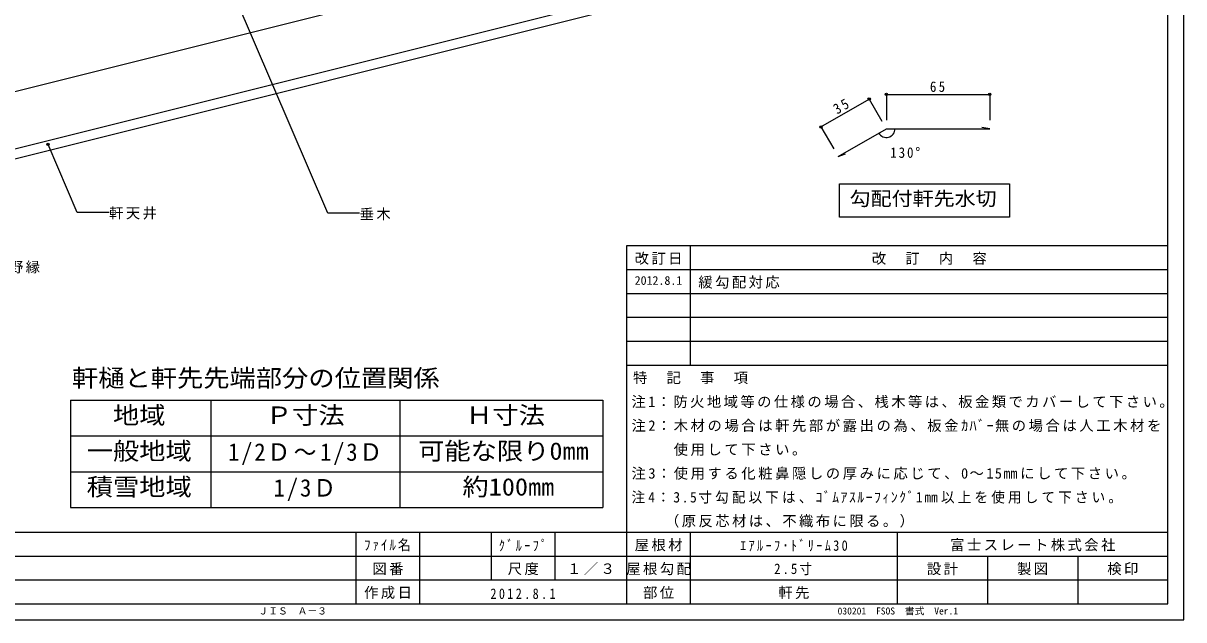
# Model space of a CAD drawing. Units: millimetres, scale not verified. Extents: x -601 to 601, y -426 to 425.
# Drawn here: x -128 to 601, y -426 to -51 of the extents above; entities that cross this region are included whole.
import ezdxf
from ezdxf.enums import TextEntityAlignment as Align

# ---------------------------------------------------------------- set-up
doc = ezdxf.new("R2010")
doc.units = ezdxf.units.MM
doc.header["$LTSCALE"] = 3
doc.header["$PDMODE"] = 32
doc.header["$PDSIZE"] = 1.5
for name, color, linetype in [('0-0_用紙', 7, 'Continuous'), ('0-1_野地板', 7, 'Continuous'), ('0-7_文字', 7, 'Continuous'), ('0-8_寸法', 7, 'Continuous')]:
    doc.layers.add(name, color=color, linetype=linetype)
doc.styles.add('ＭＳ ゴシック', font='')
doc.styles.get('ＭＳ ゴシック').set_extended_font_data('MS Gothic')

msp = doc.modelspace()

# ---------------------------------------------------------------- linework, layer by layer
at = {"layer": '0-0_用紙', "color": 6}
for p, q in [((590.811, -416.041), (590.811, 415.311)), ((-590.811, -416.041), (590.811, -416.041))]:
    msp.add_line(p, q, dxfattribs=at)
at = {"layer": '0-0_用紙'}
for p, q in [((250.811, -191.041), (590.811, -191.041)), ((250.811, -266.041), (590.811, -266.041)), ((-590.811, -371.041), (590.811, -371.041)), ((80.811, -416.041), (80.811, -371.041)), ((165.811, -401.041), (165.811, -371.041)), ((420.811, -371.041), (420.811, -416.041)), ((-590.811, -386.041), (590.811, -386.041)), ((-590.811, -401.041), (590.811, -401.041))]:
    msp.add_line(p, q, dxfattribs=at)
at = {"layer": '0-0_用紙', "color": 4}
for p, q in [((290.811, -266.041), (290.811, -191.041)), ((250.811, -206.041), (590.811, -206.041)), ((250.811, -221.041), (590.811, -221.041)), ((250.811, -236.041), (590.811, -236.041)), ((250.811, -251.041), (590.811, -251.041)), ((120.811, -416.041), (120.811, -371.041)), ((205.811, -401.041), (205.811, -371.041)), ((290.811, -416.041), (290.811, -371.041)), ((477.478, -386.041), (477.478, -416.041)), ((534.144, -386.041), (534.144, -416.041))]:
    msp.add_line(p, q, dxfattribs=at)
at = {"layer": '0-0_用紙'}
for points in [[(-600.811, -426.041), (600.811, -426.041), (600.811, 425.311)], [(250.811, -416.041), (250.811, -371.041), (250.811, -191.041)]]:
    msp.add_lwpolyline(points, dxfattribs=at)
at = {"layer": '0-1_野地板'}
for p, q in [((-215.516, -114.59), (482.224, 59.844)), ((-245.833, -158.246), (478.118, 22.74)), ((-244.378, -164.067), (476.663, 16.192))]:
    msp.add_line(p, q, dxfattribs=at)
at = {"layer": '0-7_文字'}
for p, q in [((63.023, -170.728), (-21.41, 26.391)), ((83.023, -170.728), (63.023, -170.728)), ((-98.657, -288.018), (235.888, -288.018)), ((-98.657, -288.018), (-98.657, -355.518)), ((-10.426, -288.018), (-10.426, -355.518)), ((-10.426, -288.018), (-10.426, -355.518)), ((-10.426, -288.018), (-10.426, -355.518)), ((-10.426, -288.018), (-10.426, -355.518)), ((-10.426, -288.018), (-10.426, -355.518)), ((-10.426, -288.018), (-10.426, -355.518)), ((-10.426, -288.018), (-10.426, -355.518)), ((-10.426, -288.018), (-10.426, -355.518)), ((-10.426, -288.018), (-10.426, -355.518)), ((-10.426, -288.018), (-10.426, -355.518)), ((-10.426, -288.018), (-10.426, -355.518)), ((-10.426, -288.018), (-10.426, -355.518)), ((108.233, -288.018), (108.233, -355.518)), ((108.233, -288.018), (108.233, -355.518)), ((108.233, -288.018), (108.233, -355.518)), ((108.233, -288.018), (108.233, -355.518)), ((108.233, -288.018), (108.233, -355.518)), ((108.233, -288.018), (108.233, -355.518)), ((108.233, -288.018), (108.233, -355.518)), ((108.233, -288.018), (108.233, -355.518)), ((108.233, -288.018), (108.233, -355.518)), ((108.233, -288.018), (108.233, -355.518)), ((108.233, -288.018), (108.233, -355.518)), ((108.233, -288.018), (108.233, -355.518)), ((235.888, -288.018), (235.888, -355.518)), ((235.888, -288.018), (235.888, -355.518)), ((235.888, -288.018), (235.888, -355.518)), ((235.888, -288.018), (235.888, -355.518)), ((235.888, -288.018), (235.888, -355.518)), ((235.888, -288.018), (235.888, -355.518)), ((235.888, -288.018), (235.888, -355.518)), ((235.888, -288.018), (235.888, -355.518)), ((235.888, -288.018), (235.888, -355.518)), ((235.888, -288.018), (235.888, -355.518)), ((235.888, -288.018), (235.888, -355.518)), ((235.888, -288.018), (235.888, -355.518)), ((-98.657, -310.518), (235.888, -310.518)), ((-98.657, -333.018), (235.888, -333.018)), ((-98.657, -355.518), (235.888, -355.518))]:
    msp.add_line(p, q, dxfattribs=at)
msp.add_lwpolyline([(-74.422, -170.163), (-94.422, -170.163), (-112.73, -127.421)], dxfattribs=at)
msp.add_point((-112.73, -127.421), dxfattribs=at)
at = {"layer": '0-8_寸法'}
for p, q in [((372.838, -116.425), (403.149, -98.925)), ((403.149, -98.925), (411.153, -112.787)), ((413.927, -96.048), (413.927, -112.136)), ((413.927, -96.048), (478.927, -96.048)), ((478.927, -96.048), (478.927, -112.136)), ((372.838, -116.425), (380.842, -130.287))]:
    msp.add_line(p, q, dxfattribs=at)
at = {"layer": '0-8_寸法', "color": 2}
msp.add_line((383.616, -135.092), (388.295, -133.33), dxfattribs=at)
msp.add_lwpolyline([(383.616, -135.092), (413.927, -117.592), (478.927, -117.592), (473.974, -116.913)], dxfattribs=at)
at = {"layer": '0-8_寸法'}
msp.add_lwpolyline([(384.5, -152.265), (491.351, -152.265), (491.351, -173.176), (384.5, -173.176)], close=True, dxfattribs=at)
msp.add_arc((413.927, -117.592), 5.482, 209.99995, 0, dxfattribs=at)
for p in [(403.149, -98.925), (413.927, -96.048), (478.927, -96.048), (372.838, -116.425)]:
    msp.add_point(p, dxfattribs=at)

# ---------------------------------------------------------------- texts
at = {"layer": '0-0_用紙', "style": 'ＭＳ ゴシック'}
msp.add_text('2012.8.1', height=5.499, dxfattribs=at).set_placement((255.811, -217.291), align=Align.BOTTOM_LEFT)
at = {"layer": '0-0_用紙', "color": 4, "style": 'ＭＳ ゴシック'}
for s, p in [('ＪＩＳ\u3000Ａ－３', (19.405, -424.041)), ('030201\u3000FSOS\u3000書式\u3000Ver.1', (383.311, -424.041))]:
    msp.add_text(s, height=4.399, dxfattribs=at).set_placement(p, align=Align.BOTTOM_LEFT)
at = {"layer": '0-0_用紙', "char_height": 6.598, "attachment_point": 7, "style": 'ＭＳ ゴシック'}
for s, insert in [('\\T1.17;改訂日', (255.811, -203.041)), ('\\T1.17;改\u3000訂\u3000内\u3000容', (404.811, -203.041)), ('\\T1.17;緩勾配対応', (295.811, -218.041)), ('\\T1.17;特\u3000記\u3000事\u3000項', (254.811, -278.041)), ('\\T1.31;\\W0.9;ﾌｧｲﾙ名', (85.811, -383.041)), ('\\T1.39;\\W0.85;ｸﾞﾙｰﾌﾟ', (170.436, -383.041)), ('\\T1.17;屋根材', (255.811, -383.041)), ('\\T1.17;富士スレート株式会社', (454.061, -383.041)), ('\\T1.17;図番', (91.061, -398.041)), ('\\T1.17;尺度', (176.061, -398.041)), ('\\T1.17;１／３', (213.311, -398.041)), ('\\T1.17;屋根勾配', (250.561, -398.041)), ('\\T1.17;設計', (439.394, -398.041)), ('\\T1.17;製図', (496.061, -398.041)), ('\\T1.17;検印', (552.728, -398.041)), ('\\T1.17;作成日', (85.811, -413.041)), ('\\T1.39;\\W0.85;2012.8.1', (165.186, -413.041)), ('\\T1.17;部位', (261.061, -413.041))]:
    msp.add_mtext(s, dxfattribs=dict(at, insert=insert))
at = {"layer": '0-7_文字', "style": 'ＭＳ ゴシック', "width": 1.1}
for s, p in [('軒樋と軒先先端部分の位置関係', (-97.762, -283.002)), ('地域', (-71.978, -306.341)), ('Ｐ寸法', (24.073, -306.341)), ('Ｈ寸法', (149.894, -306.341)), ('一般地域', (-88.478, -328.841)), ('可能な限り0㎜', (119.729, -328.841)), ('積雪地域', (-88.478, -351.341)), ('約100㎜', (147.603, -351.341))]:
    msp.add_text(s, height=11, dxfattribs=at).set_placement(p, align=Align.BOTTOM_LEFT)
at = {"layer": '0-7_文字', "attachment_point": 7, "style": 'ＭＳ ゴシック'}
for s, insert, char_height in [('\\T1.17;軒天井', (-74.422, -174.663), 6.598), ('\\T1.17;垂木', (83.023, -175.228), 6.598), ('\\T1.17;野縁', (-137.333, -208.525), 6.598), ('\\T1.17;注1：防火地域等の仕様の場合、桟木等は、板金類でカバーして下さい。', (253.798, -293.105), 6.598), ('\\T1.18;注2：木材の場合は軒先部が露出の為、板金ｶﾊﾞｰ無の場合は人工木材を', (253.798, -308.105), 6.598), ('\\T1.16;\\W0.95;1/2Ｄ～1/3Ｄ', (0.328, -328.841), 11), ('\\T1.18;\u3000\u3000\\~使用して下さい。', (253.798, -323.105), 6.598), ('\\T1.18;注3：使用する化粧鼻隠しの厚みに応じて、0～15㎜にして下さい。', (253.798, -338.105), 6.598), ('\\T1.17;\\W0.95;1/3Ｄ', (28.932, -351.341), 11), ('\\T1.23;\\W0.95;注4：3.5寸勾配以下は、ｺﾞﾑｱｽﾙｰﾌｨﾝｸﾞ1㎜以上を使用して下さい。', (253.798, -353.105), 6.598), ('\\T1.17;\u3000\u3000（原反芯材は、不織布に限る。）', (253.798, -368.105), 6.598), ('\\T1.39;\\W0.85;ｴｱﾙｰﾌ･ﾄﾞﾘｰﾑ30', (322.061, -383.041), 6.598), ('\\T1.3;\\W0.9;2.5寸', (343.436, -398.041), 6.598), ('\\T1.17;軒先', (346.061, -413.041), 6.598)]:
    msp.add_mtext(s, dxfattribs=dict(at, insert=insert, char_height=char_height))
at = {"layer": '0-8_寸法', "style": 'ＭＳ ゴシック', "width": 1.1}
msp.add_text('勾配付軒先水切', height=8.798, dxfattribs=at).set_placement((390.84, -168.506), align=Align.BOTTOM_LEFT)
at = {"layer": '0-8_寸法', "char_height": 6.598, "attachment_point": 7, "style": 'ＭＳ ゴシック'}
for s, insert in [('\\T1.36;\\W0.9;65', (441.325, -94.548)), ('\\T1.3;\\W0.9;130°', (416.433, -135.968))]:
    msp.add_mtext(s, dxfattribs=dict(at, insert=insert))
at = {"layer": '0-8_寸法', "insert": (383.022, -108.813), "char_height": 6.598, "attachment_point": 7, "rotation": 30, "style": 'ＭＳ ゴシック'}
msp.add_mtext('\\T1.36;\\W0.9;35', dxfattribs=at)

doc.saveas('drawing.dxf')
